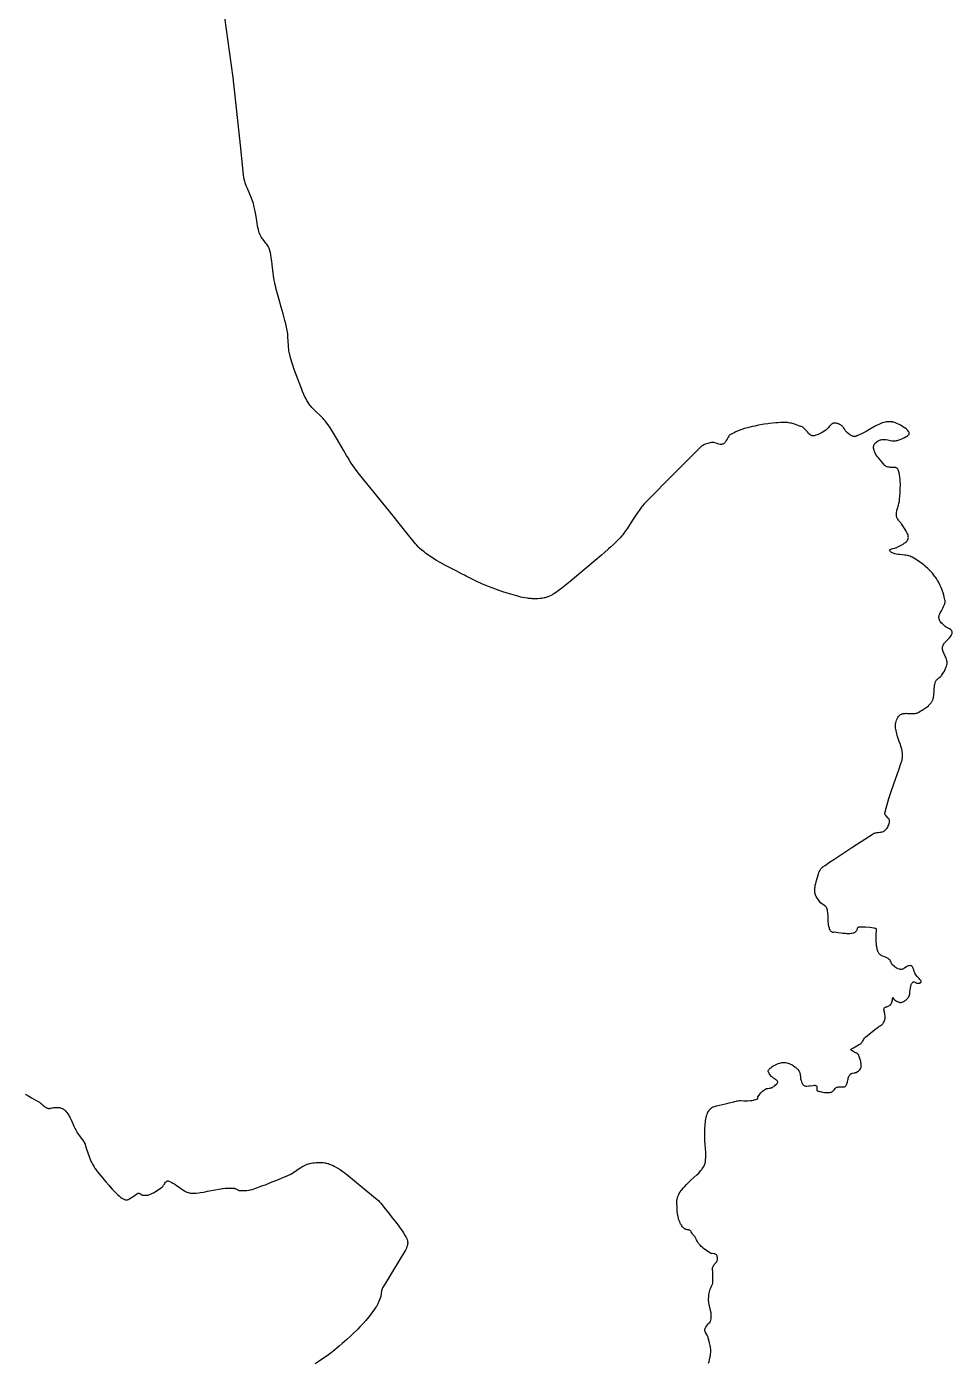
# Model space of a CAD drawing. Header units: millimetres. Extents: x 642261 to 742091, y 6812581 to 6930561.
# Drawn here: x 716161 to 716679, y 6837835 to 6838582 of the extents above; entities that cross this region are included whole.
import ezdxf

# ---------------------------------------------------------------- set-up
doc = ezdxf.new("R2010")
doc.units = ezdxf.units.MM
doc.layers.add('LimiteRegional', color=10, linetype='Continuous')

msp = doc.modelspace()

# ---------------------------------------------------------------- linework, layer by layer
at = {"layer": 'LimiteRegional', "color": 7, "linetype": 'Continuous'}
for points in [[(716542.473, 6837834.74), (716542.745, 6837835.646), (716543.24, 6837837.489), (716543.466, 6837838.4851), (716543.5601, 6837838.985), (716543.674, 6837839.738), (716543.776, 6837840.866), (716543.794, 6837841.616), (716543.785, 6837841.9901), (716543.75, 6837842.548), (716543.671, 6837843.266), (716543.601, 6837843.744), (716543.4269, 6837844.698), (716543.101, 6837846.125), (716542.339, 6837848.9541), (716542.227, 6837849.3), (716542.134, 6837849.529), (716541.915, 6837849.9821), (716541.664, 6837850.4301), (716541.135, 6837851.3142), (716540.776, 6837851.9691), (716540.587, 6837852.404), (716540.512, 6837852.62), (716540.433, 6837852.9459), (716540.398, 6837853.2711), (716540.399, 6837853.434), (716540.458, 6837853.8351), (716540.537, 6837854.099), (716540.606, 6837854.274), (716540.776, 6837854.621), (716540.929, 6837854.879), (716541.284, 6837855.389), (716542.486, 6837856.891), (716542.696, 6837857.1081), (716543.165, 6837857.474), (716543.361, 6837857.693), (716543.437, 6837857.827), (716543.656, 6837858.3789), (716543.768, 6837858.751), (716543.92, 6837859.501), (716543.964, 6837859.878), (716544.002, 6837860.634), (716543.985, 6837861.3901), (716543.862, 6837862.887), (716543.7971, 6837863.409), (716543.607, 6837864.453), (716542.855, 6837867.584), (716542.66, 6837868.6291), (716542.593, 6837869.1511), (716542.542, 6837869.9361), (716542.54, 6837870.5461), (716542.6, 6837871.7751), (716542.735, 6837873.0091), (716542.862, 6837873.831), (716543.1851, 6837875.466), (716543.278, 6837875.8171), (716543.536, 6837876.501), (716543.743, 6837876.9471), (716544.183, 6837877.8281), (716544.487, 6837878.4899), (716544.654, 6837878.938), (716544.721, 6837879.1651), (716544.799, 6837879.5111), (716544.851, 6837880.0421), (716544.856, 6837881.7591), (716544.804, 6837885.1921), (716544.738, 6837887.7671), (716544.767, 6837888.1271), (716544.821, 6837888.358), (716544.998, 6837888.8041), (716545.117, 6837889.0201), (716545.399, 6837889.44), (716545.723, 6837889.848), (716546.41, 6837890.648), (716546.871, 6837891.252), (716547.059, 6837891.5601), (716547.205, 6837891.876), (716547.26, 6837892.0371), (716547.408, 6837892.6561), (716547.458, 6837892.9921), (716547.488, 6837893.5101), (716547.451, 6837894.03), (716547.401, 6837894.2842), (716547.298, 6837894.611), (716547.229, 6837894.7681), (716547.102, 6837894.9921), (716546.855, 6837895.3011), (716546.632, 6837895.497), (716546.473, 6837895.603), (716546.136, 6837895.766), (716545.959, 6837895.8261), (716545.594, 6837895.9151), (716544.463, 6837896.068), (716543.918, 6837896.1769), (716543.661, 6837896.262), (716543.301, 6837896.4481), (716541.384, 6837897.731), (716540.436, 6837898.4041), (716539.512, 6837899.1131), (716539.062, 6837899.485), (716538.199, 6837900.2721), (716537.787, 6837900.689), (716537.2, 6837901.3501), (716536.949, 6837901.673), (716536.501, 6837902.3521), (716536.234, 6837902.8221), (716535.739, 6837903.783), (716535.37, 6837904.5), (716534.975, 6837905.1961), (716534.759, 6837905.53), (716534.403, 6837906.009), (716534.2319, 6837906.1991), (716533.86, 6837906.5571), (716533.593, 6837906.8311), (716533.486, 6837906.964), (716533.294, 6837907.249), (716532.799, 6837908.1751), (716532.524, 6837908.6161), (716532.364, 6837908.816), (716532.179, 6837908.984), (716532.042, 6837909.075), (716531.739, 6837909.2121), (716531.406, 6837909.3031), (716530.688, 6837909.4119), (716530.142, 6837909.4911), (716529.792, 6837909.573), (716529.624, 6837909.628), (716529.386, 6837909.7341), (716529.168, 6837909.8751), (716529.067, 6837909.9601), (716528.341, 6837910.677), (716528.001, 6837911.0491), (716527.525, 6837911.6291), (716527.094, 6837912.239), (716526.897, 6837912.556), (716526.542, 6837913.219), (716526.386, 6837913.565), (716526.18, 6837914.1051), (716525.901, 6837914.986), (716525.738, 6837915.5741), (716525.463, 6837916.75), (716525.349, 6837917.339), (716525.163, 6837918.516), (716525.026, 6837919.6941), (716524.958, 6837920.481), (716524.867, 6837922.0551), (716524.781, 6837924.014), (716524.779, 6837924.997), (716524.843, 6837925.9801), (716524.909, 6837926.47), (716525.042, 6837927.122), (716525.129, 6837927.447), (716525.289, 6837927.9321), (716525.603, 6837928.657), (716526.106, 6837929.58), (716526.463, 6837930.158), (716526.7111, 6837930.53), (716527.224, 6837931.2421), (716527.625, 6837931.7541), (716528.459, 6837932.735), (716529.034, 6837933.366), (716530.212, 6837934.611), (716531.107, 6837935.56), (716531.616, 6837936.0931), (716532.668, 6837937.11), (716535.922, 6837940.0341), (716536.981, 6837941.0601), (716537.496, 6837941.599), (716538.242, 6837942.45), (716538.757, 6837943.106), (716538.999, 6837943.444), (716539.341, 6837943.9631), (716539.801, 6837944.766), (716540.189, 6837945.596), (716540.354, 6837946.021), (716540.54, 6837946.5971), (716540.619, 6837946.8891), (716540.716, 6837947.332), (716540.817, 6837948.0061), (716540.869, 6837948.558), (716540.936, 6837949.6649), (716540.96, 6837950.772), (716540.954, 6837951.5091), (716540.898, 6837952.9831), (716540.807, 6837954.3571), (716540.596, 6837957.1041), (716540.473, 6837959.166), (716540.445, 6837959.9421), (716540.421, 6837961.495), (716540.427, 6837963.05), (716540.483, 6837966.16), (716540.543, 6837967.644), (716540.598, 6837968.383), (716540.715, 6837969.4881), (716540.876, 6837970.5911), (716540.973, 6837971.142), (716541.206, 6837972.2422), (716541.341, 6837972.792), (716541.57, 6837973.6171), (716541.833, 6837974.389), (716541.992, 6837974.775), (716542.264, 6837975.3431), (716542.576, 6837975.8901), (716542.747, 6837976.153), (716543.119, 6837976.649), (716543.319, 6837976.881), (716543.638, 6837977.2031), (716544.097, 6837977.5801), (716544.341, 6837977.7431), (716544.724, 6837977.9521), (716545.1289, 6837978.113), (716545.339, 6837978.176), (716546.962, 6837978.582), (716550.214, 6837979.339), (716552.649, 6837979.9141), (716553.948, 6837980.2371), (716556.545, 6837980.8911), (716558.498, 6837981.3651), (716558.912, 6837981.449), (716559.747, 6837981.5481), (716560.592, 6837981.5781), (716562.294, 6837981.532), (716563.572, 6837981.5081), (716564.2079, 6837981.53), (716565.924, 6837981.639), (716566.777, 6837981.724), (716567.625, 6837981.854), (716568.047, 6837981.942), (716568.886, 6837982.175), (716569.303, 6837982.324), (716569.9683, 6837982.6299), (716570.067, 6837982.7791), (716570.075, 6837982.9531), (716570.011, 6837983.3541), (716570.006, 6837983.5921), (716570.063, 6837983.753), (716570.762, 6837984.7042), (716571.131, 6837985.168), (716571.7149, 6837985.844), (716572.338, 6837986.4851), (716572.666, 6837986.7911), (716573.36, 6837987.3661), (716573.726, 6837987.634), (716574.302, 6837988.0071), (716574.581, 6837988.1512), (716574.772, 6837988.226), (716575.162, 6837988.3349), (716575.562, 6837988.403), (716576.379, 6837988.481), (716576.997, 6837988.5561), (716577.405, 6837988.6451), (716577.607, 6837988.707), (716577.906, 6837988.8281), (716578.2, 6837988.99), (716578.345, 6837989.088), (716579.465, 6837989.907), (716579.996, 6837990.3281), (716580.466, 6837990.7511), (716580.668, 6837990.962), (716580.897, 6837991.243), (716580.991, 6837991.3821), (716581.103, 6837991.589), (716581.203, 6837991.937), (716581.19, 6837992.145), (716581.103, 6837992.3661), (716580.91, 6837992.6399), (716580.754, 6837992.8039), (716580.367, 6837993.131), (716579.909, 6837993.456), (716578.898, 6837994.1091), (716578.1759, 6837994.603), (716577.863, 6837994.8521), (716577.6, 6837995.104), (716577.49, 6837995.231), (716576.773, 6837996.1611), (716576.41, 6837996.709), (716576.112, 6837997.2731), (716576.004, 6837997.553), (716575.917, 6837997.9151), (716575.903, 6837998.0891), (716575.922, 6837998.337), (716576.027, 6837998.623), (716576.18, 6837998.857), (716576.455, 6837999.204), (716576.764, 6837999.532), (716576.988, 6837999.74), (716577.472, 6838000.136), (716577.864, 6838000.4141), (716578.709, 6838000.93), (716579.6131, 6838001.4), (716580.2349, 6838001.6911), (716581.492, 6838002.2341), (716582.095, 6838002.465), (716582.397, 6838002.5651), (716582.851, 6838002.6921), (716583.531, 6838002.8281), (716584.208, 6838002.8921), (716584.545, 6838002.894), (716585.149, 6838002.858), (716585.551, 6838002.811), (716586.349, 6838002.662), (716586.747, 6838002.5611), (716587.54, 6838002.3052), (716588.328, 6838001.9811), (716588.852, 6838001.727), (716589.201, 6838001.5411), (716589.897, 6838001.1311), (716590.7831, 6838000.5251), (716591.188, 6838000.2061), (716591.749, 6837999.704), (716592.256, 6837999.166), (716592.49, 6837998.8821), (716592.92, 6837998.279), (716593.116, 6837997.9591), (716593.389, 6837997.453), (716593.519, 6837997.154), (716593.587, 6837996.95), (716593.688, 6837996.537), (716593.77, 6837995.904), (716593.836, 6837994.6161), (716593.899, 6837993.9771), (716593.956, 6837993.6621), (716594.086, 6837993.199), (716594.206, 6837992.846), (716594.437, 6837992.135), (716594.633, 6837991.613), (716594.8719, 6837991.117), (716595.016, 6837990.8831), (716595.239, 6837990.591), (716595.366, 6837990.4541), (716595.578, 6837990.262), (716595.951, 6837990.007), (716596.236, 6837989.869), (716596.427, 6837989.8031), (716596.808, 6837989.7221), (716596.999, 6837989.703), (716597.38, 6837989.697), (716598.524, 6837989.7701), (716599.269, 6837989.83), (716600.758, 6837990.046), (716601.503, 6837990.118), (716601.928, 6837990.1235), (716602.188, 6837990.0771), (716602.389, 6837990.0001), (716602.774, 6837989.7761), (716602.9585, 6837989.5775), (716603.072, 6837989.256), (716603.09, 6837988.955), (716603.0741, 6837988.7785), (716603.031, 6837988.299), (716602.993, 6837987.8201), (716603.0291, 6837987.4725), (716603.129, 6837987.245), (716603.3095, 6837987.0916), (716603.797, 6837986.886), (716604.0941, 6837986.78), (716604.691, 6837986.6011), (716605.5951, 6837986.402), (716606.2021, 6837986.3061), (716607.425, 6837986.174), (716608.47, 6837986.1), (716608.9959, 6837986.0831), (716609.782, 6837986.0951), (716610.5611, 6837986.166), (716610.946, 6837986.2291), (716611.274, 6837986.3281), (716611.478, 6837986.429), (716611.856, 6837986.7), (716612.204, 6837987.04), (716612.8531, 6837987.8241), (716613.342, 6837988.399), (716613.69, 6837988.727), (716613.875, 6837988.865), (716614.17, 6837989.029), (716614.489, 6837989.1321), (716614.6591, 6837989.1571), (716615.116, 6837989.186), (716616.033, 6837989.2021), (716616.72, 6837989.225), (716617.0141, 6837989.2389), (716617.601, 6837989.258), (716618.0399, 6837989.2911), (716618.478, 6837989.3641), (716618.696, 6837989.422), (716618.892, 6837989.5071), (716619.008, 6837989.5821), (716619.2111, 6837989.774), (716619.3, 6837989.8859), (716619.456, 6837990.136), (716619.5901, 6837990.4061), (716619.8241, 6837990.9571), (716619.939, 6837991.2491), (716620.119, 6837991.8421), (716620.213, 6837992.242), (716620.37, 6837993.048), (716620.488, 6837993.6521), (716620.632, 6837994.2501), (716620.721, 6837994.545), (716620.885, 6837994.9821), (716621.1061, 6837995.4611), (716621.233, 6837995.6901), (716621.455, 6837996.0131), (716621.725, 6837996.303), (716621.883, 6837996.432), (716622.091, 6837996.5691), (716622.235, 6837996.645), (716622.532, 6837996.7681), (716622.995, 6837996.893), (716623.95, 6837997.0531), (716624.4201, 6837997.1491), (716624.649, 6837997.2161), (716624.981, 6837997.3489), (716625.862, 6837997.7932), (716626.281, 6837998.057), (716626.684, 6837998.3831), (716626.879, 6837998.577), (716627.0729, 6837998.7991), (716627.398, 6837999.2611), (716627.6401, 6837999.7441), (716627.7571, 6838000.075), (716627.815, 6838000.3001), (716627.8831, 6838000.7571), (716627.9031, 6838001.2011), (716627.9, 6838001.498), (716627.861, 6838002.097), (716627.7291, 6838003.0011), (716627.599, 6838003.6021), (716627.5316, 6838003.846), (716627.269, 6838004.796), (716626.973, 6838005.7541), (716626.808, 6838006.2211), (716626.615, 6838006.674), (716626.504, 6838006.894), (716626.244, 6838007.318), (716626.092, 6838007.5201), (716625.833, 6838007.812), (716625.719, 6838007.9149), (716625.472, 6838008.074), (716625.207, 6838008.188), (716624.649, 6838008.3621), (716624.234, 6838008.5261), (716624.036, 6838008.643), (716623.667, 6838008.87), (716622.808, 6838009.343), (716622.43, 6838009.5811), (716622.278, 6838009.6991), (716622.107, 6838009.892), (716622.055, 6838010.042), (716622.099, 6838010.1776), (716622.218, 6838010.3101), (716622.486, 6838010.5201), (716623.497, 6838011.136), (716624.412, 6838011.6801), (716626.256, 6838012.68), (716627.156, 6838013.2132), (716627.593, 6838013.504), (716627.8431, 6838013.7021), (716627.995, 6838013.848), (716628.27, 6838014.1691), (716628.628, 6838014.7051), (716629.271, 6838015.8541), (716629.621, 6838016.403), (716629.818, 6838016.656), (716630.152, 6838017), (716630.926, 6838017.6701), (716632.503, 6838018.9781), (716634.114, 6838020.2471), (716635.202, 6838021.073), (716637.407, 6838022.687), (716637.764, 6838022.9189), (716638.504, 6838023.341), (716639.046, 6838023.7031), (716639.367, 6838023.974), (716639.568, 6838024.1661), (716639.938, 6838024.5751), (716640.108, 6838024.792), (716640.414, 6838025.249), (716640.68, 6838025.733), (716640.834, 6838026.0701), (716641.086, 6838026.774), (716641.144, 6838026.9931), (716641.221, 6838027.431), (716641.257, 6838027.8701), (716641.273, 6838028.7471), (716641.261, 6838029.066), (716641.163, 6838029.704), (716641.061, 6838030.1291), (716640.827, 6838030.9781), (716640.676, 6838031.614), (716640.612, 6838032.0381), (716640.596, 6838032.249), (716640.596, 6838032.567), (716640.68, 6838033.1016), (716640.815, 6838033.373), (716640.979, 6838033.559), (716641.109, 6838033.6691), (716641.398, 6838033.852), (716641.6341, 6838033.952), (716642.118, 6838034.074), (716642.473, 6838034.1861), (716643.352, 6838034.543), (716643.77, 6838034.763), (716644.03, 6838034.948), (716644.153, 6838035.056), (716644.327, 6838035.2421), (716644.525, 6838035.5101), (716644.637, 6838035.695), (716644.818, 6838036.074), (716645.013, 6838036.661), (716645.291, 6838037.852), (716645.35, 6838038.168), (716645.422, 6838038.828), (716645.476, 6838039.13), (716645.5668, 6838039.3073), (716645.686, 6838039.1991), (716645.828, 6838038.8681), (716645.957, 6838038.57), (716646.105, 6838038.2921), (716646.188, 6838038.178), (716646.323, 6838038.057), (716647.4669, 6838037.363), (716648.059, 6838037.0321), (716648.656, 6838036.7511), (716648.953, 6838036.638), (716649.3469, 6838036.526), (716649.543, 6838036.488), (716649.8331, 6838036.457), (716650.26, 6838036.4781), (716650.611, 6838036.5511), (716650.844, 6838036.62), (716651.307, 6838036.805), (716651.536, 6838036.919), (716651.992, 6838037.1861), (716652.442, 6838037.502), (716652.739, 6838037.736), (716653.321, 6838038.2541), (716653.726, 6838038.663), (716653.906, 6838038.869), (716654.151, 6838039.181), (716654.461, 6838039.6681), (716654.702, 6838040.1921), (716654.797, 6838040.4721), (716654.863, 6838040.71), (716654.963, 6838041.1891), (716655.032, 6838041.6711), (716655.131, 6838042.641), (716655.225, 6838043.368), (716655.294, 6838043.729), (716655.407, 6838044.3641), (716655.584, 6838045.6309), (716655.727, 6838046.2501), (716655.83, 6838046.5529), (716656.01, 6838046.9479), (716656.122, 6838047.1411), (716656.321, 6838047.425), (716656.699, 6838047.8361), (716656.9175, 6838047.9791), (716657.2551, 6838048.024), (716657.544, 6838047.9431), (716657.778, 6838047.825), (716658.253, 6838047.5301), (716658.611, 6838047.3311), (716658.789, 6838047.2611), (716659.055, 6838047.215), (716659.896, 6838047.179), (716660.318, 6838047.219), (716660.5989, 6838047.3031), (716660.738, 6838047.368), (716660.946, 6838047.499), (716661.124, 6838047.6681), (716661.216, 6838047.798), (716661.3105, 6838048.0261), (716661.31, 6838048.3106), (716661.14, 6838048.6581), (716661.018, 6838048.859), (716660.738, 6838049.258), (716660.249, 6838049.8501), (716659.167, 6838051.029), (716658.651, 6838051.6211), (716658.416, 6838051.9201), (716658.107, 6838052.373), (716657.948, 6838052.663), (716657.684, 6838053.2959), (716657.534, 6838053.7461), (716657.249, 6838054.6701), (716657.006, 6838055.351), (716656.81, 6838055.783), (716656.6979, 6838055.9891), (716656.508, 6838056.2821), (716656.288, 6838056.554), (716656.1225, 6838056.718), (716655.894, 6838056.876), (716655.69, 6838056.9601), (716655.545, 6838056.997), (716655.239, 6838057.032), (716654.998, 6838057.0271), (716654.502, 6838056.948), (716654.006, 6838056.8021), (716653.689, 6838056.6791), (716653.116, 6838056.407), (716652.768, 6838056.184), (716652.103, 6838055.651), (716651.751, 6838055.4072), (716651.562, 6838055.305), (716651.076, 6838055.094), (716650.824, 6838055.007), (716650.443, 6838054.914), (716650.068, 6838054.8801), (716649.885, 6838054.89), (716649.377, 6838054.977), (716649.043, 6838055.066), (716648.383, 6838055.31), (716648.059, 6838055.463), (716647.421, 6838055.8241), (716646.799, 6838056.2491), (716646.394, 6838056.562), (716645.61, 6838057.2451), (716645.399, 6838057.465), (716645.275, 6838057.622), (716645.059, 6838057.952), (716644.876, 6838058.299), (716644.564, 6838059.012), (716644.329, 6838059.534), (716644.049, 6838060.017), (716643.88, 6838060.235), (716643.575, 6838060.524), (716642.969, 6838060.9621), (716642.655, 6838061.163), (716642.165, 6838061.437), (716641.353, 6838061.83), (716640.865, 6838062.034), (716639.868, 6838062.3901), (716639.372, 6838062.591), (716639.127, 6838062.7081), (716638.808, 6838062.891), (716638.606, 6838063.03), (716638.229, 6838063.344), (716637.892, 6838063.703), (716637.692, 6838063.963), (716637.457, 6838064.333), (716637.355, 6838064.527), (716637.162, 6838064.9801), (716637.086, 6838065.2151), (716636.873, 6838066.0081), (716636.748, 6838066.538), (716636.541, 6838067.5971), (716636.456, 6838068.127), (716636.321, 6838069.1891), (716636.229, 6838070.252), (716636.189, 6838070.9631), (716636.153, 6838072.389), (716636.169, 6838074.448), (716636.2141, 6838075.0971), (716636.372, 6838076.3941), (716636.39, 6838077.0411), (716636.351, 6838077.41), (716636.232, 6838077.612), (716636.069, 6838077.7361), (716635.9421, 6838077.8001), (716635.68, 6838077.8861), (716635.085, 6838078.008), (716633.895, 6838078.193), (716632.704, 6838078.318), (716630.319, 6838078.4901), (716628.544, 6838078.6081), (716627.654, 6838078.6161), (716626.768, 6838078.551), (716626.327, 6838078.4821), (716626.0825, 6838078.3825), (716625.8211, 6838078.0986), (716625.671, 6838077.771), (716625.407, 6838076.8391), (716625.235, 6838076.406), (716625.119, 6838076.222), (716624.934, 6838076.0375), (716624.214, 6838075.593), (716623.859, 6838075.414), (716623.489, 6838075.2651), (716623.297, 6838075.204), (716622.537, 6838075.0061), (716622.155, 6838074.932), (716621.578, 6838074.876), (716620.369, 6838074.8659), (716619.764, 6838074.8801), (716618.857, 6838074.923), (716617.501, 6838075.04), (716616.584, 6838075.1601), (716614.756, 6838075.463), (716613.385, 6838075.6771), (716613.044, 6838075.6902), (716612.355, 6838075.638), (716612.011, 6838075.654), (716611.84, 6838075.69), (716611.585, 6838075.785), (716611.425, 6838075.868), (716611.129, 6838076.077), (716610.994, 6838076.2), (716610.75, 6838076.4771), (716610.539, 6838076.7871), (716610.418, 6838077.007), (716610.222, 6838077.464), (716610.07, 6838077.924), (716609.823, 6838078.846), (716609.641, 6838079.769), (716609.546, 6838080.3881), (716609.396, 6838081.6331), (716609.321, 6838082.766), (716609.295, 6838085.0401), (716609.238, 6838086.1761), (716609.177, 6838086.7421), (716609.049, 6838087.5731), (716608.965, 6838087.997), (716608.802, 6838088.623), (716608.582, 6838089.219), (716608.447, 6838089.5), (716608.236, 6838089.849), (716608.116, 6838090.012), (716607.918, 6838090.2382), (716607.575, 6838090.5319), (716605.184, 6838092.226), (716602.749, 6838095.772), (716602.574, 6838096.048), (716602.2869, 6838096.625), (716602.079, 6838097.232), (716601.98, 6838097.652), (716601.931, 6838097.9381), (716601.8689, 6838098.5211), (716601.853, 6838099.193), (716601.869, 6838099.649), (716601.96, 6838100.5711), (716602.029, 6838101.035), (716602.206, 6838101.963), (716602.417, 6838102.882), (716602.876, 6838104.648), (716603.517, 6838107.135), (716603.898, 6838108.38), (716604.199, 6838109.182), (716604.369, 6838109.571), (716604.65, 6838110.133), (716604.93, 6838110.609), (716605.083, 6838110.837), (716605.327, 6838111.1661), (716605.732, 6838111.627), (716606.188, 6838112.0441), (716606.436, 6838112.2341), (716607.665, 6838113.106), (716610.13, 6838114.7991), (716612.604, 6838116.4471), (716615.915, 6838118.6161), (716617.574, 6838119.706), (716623.196, 6838123.4001), (716634.461, 6838130.7301), (716634.686, 6838130.8631), (716635.151, 6838131.0781), (716635.635, 6838131.2341), (716635.966, 6838131.311), (716636.646, 6838131.419), (716637.342, 6838131.493), (716638.282, 6838131.591), (716638.753, 6838131.661), (716639.454, 6838131.818), (716639.8, 6838131.928), (716640.254, 6838132.118), (716640.478, 6838132.233), (716640.808, 6838132.4361), (716641.29, 6838132.812), (716641.829, 6838133.3511), (716642.144, 6838133.7271), (716642.336, 6838133.9851), (716642.674, 6838134.513), (716642.892, 6838134.9181), (716643.021, 6838135.1901), (716643.24, 6838135.739), (716643.332, 6838136.0141), (716643.482, 6838136.5611), (716643.59, 6838137.101), (716643.64, 6838137.4551), (716643.693, 6838138.139), (716643.687, 6838138.297), (716643.607, 6838138.609), (716643.451, 6838138.918), (716643.313, 6838139.123), (716642.974, 6838139.5291), (716641.786, 6838140.754), (716641.456, 6838141.173), (716641.324, 6838141.3851), (716641.192, 6838141.6731), (716641.148, 6838141.819), (716641.113, 6838142.04), (716641.1306, 6838142.3221), (716641.798, 6838145.0551), (716642.158, 6838146.4171), (716642.732, 6838148.468), (716643.344, 6838150.508), (716643.663, 6838151.5151), (716644.399, 6838153.7521), (716645.94, 6838158.211), (716649.094, 6838167.101), (716650.101, 6838170.0671), (716650.587, 6838171.552), (716650.675, 6838171.844), (716650.819, 6838172.431), (716650.921, 6838173.0241), (716650.967, 6838173.422), (716651.011, 6838174.2241), (716651.003, 6838174.8311), (716650.981, 6838175.2381), (716650.897, 6838176.0571), (716650.836, 6838176.4691), (716650.684, 6838177.2971), (716650.493, 6838178.13), (716650.348, 6838178.688), (716650.021, 6838179.8081), (716649.751, 6838180.6521), (716649.173, 6838182.3441), (716648.394, 6838184.603), (716648.032, 6838185.728), (716647.707, 6838186.85), (716647.563, 6838187.408), (716647.32, 6838188.519), (716647.225, 6838189.0711), (716647.12, 6838189.8951), (716647.065, 6838190.712), (716647.0591, 6838191.1181), (716647.084, 6838191.8351), (716647.116, 6838192.191), (716647.188, 6838192.7221), (716647.357, 6838193.5111), (716647.603, 6838194.29), (716647.756, 6838194.676), (716648.129, 6838195.438), (716648.349, 6838195.8161), (716648.724, 6838196.376), (716649.008, 6838196.7261), (716649.209, 6838196.933), (716649.64, 6838197.285), (716649.869, 6838197.4329), (716650.349, 6838197.676), (716650.858, 6838197.8571), (716651.212, 6838197.946), (716651.948, 6838198.061), (716652.521, 6838198.1011), (716652.912, 6838198.111), (716653.707, 6838198.097), (716656.134, 6838197.9741), (716656.929, 6838197.968), (716657.319, 6838197.9821), (716658.078, 6838198.0571), (716658.445, 6838198.122), (716658.978, 6838198.261), (716659.485, 6838198.458), (716659.728, 6838198.58), (716661.26, 6838199.4332), (716662.021, 6838199.8831), (716663.143, 6838200.597), (716664.23, 6838201.372), (716664.7549, 6838201.788), (716665.433, 6838202.374), (716665.761, 6838202.6831), (716666.237, 6838203.1661), (716666.9139, 6838203.9411), (716667.214, 6838204.347), (716667.3919, 6838204.628), (716667.699, 6838205.21), (716667.8289, 6838205.5111), (716668.049, 6838206.1301), (716668.22, 6838206.77), (716668.311, 6838207.2061), (716668.446, 6838208.0981), (716668.514, 6838208.7791), (716668.599, 6838210.1599), (716668.69, 6838211.9981), (716668.763, 6838212.8981), (716668.879, 6838213.774), (716668.958, 6838214.2009), (716669.168, 6838215.027), (716669.304, 6838215.424), (716669.553, 6838215.9981), (716669.861, 6838216.541), (716670.039, 6838216.8001), (716670.285, 6838217.0921), (716670.468, 6838217.2711), (716670.866, 6838217.6021), (716671.291, 6838217.9151), (716671.865, 6838218.3401), (716672.141, 6838218.57), (716672.524, 6838218.9521), (716672.697, 6838219.166), (716673.499, 6838220.311), (716673.87, 6838220.8911), (716674.385, 6838221.772), (716674.846, 6838222.6671), (716675.054, 6838223.121), (716675.425, 6838224.041), (716675.586, 6838224.5071), (716675.796, 6838225.2161), (716675.871, 6838225.56), (716675.902, 6838225.7901), (716675.925, 6838226.2521), (716675.918, 6838226.484), (716675.87, 6838226.949), (716675.781, 6838227.4162), (716675.702, 6838227.7281), (716675.503, 6838228.3541), (716675.325, 6838228.824), (716674.916, 6838229.7671), (716674.046, 6838231.653), (716673.672, 6838232.593), (716673.474, 6838233.216), (716673.395, 6838233.527), (716673.308, 6838233.991), (716673.261, 6838234.454), (716673.255, 6838234.6842), (716673.284, 6838235.069), (716673.334, 6838235.3251), (716673.503, 6838235.8361), (716673.619, 6838236.0911), (716673.903, 6838236.598), (716674.25, 6838237.1031), (716674.509, 6838237.4381), (716675.079, 6838238.1041), (716676.008, 6838239.09), (716677.234, 6838240.379), (716677.775, 6838241.011), (716678.23, 6838241.633), (716678.416, 6838241.94), (716678.633, 6838242.3951), (716678.754, 6838242.7951), (716678.787, 6838242.993), (716678.798, 6838243.2871), (716678.761, 6838243.578), (716678.722, 6838243.723), (716678.605, 6838244.0091), (716678.524, 6838244.151), (716678.375, 6838244.3621), (716678.041, 6838244.724), (716677.791, 6838244.937), (716677.244, 6838245.3141), (716675.449, 6838246.2921), (716674.889, 6838246.662), (716674.631, 6838246.8711), (716673.253, 6838248.0901), (716672.608, 6838248.753), (716672.216, 6838249.234), (716672.035, 6838249.491), (716671.784, 6838249.8981), (716671.588, 6838250.3049), (716671.491, 6838250.579), (716671.441, 6838250.762), (716671.372, 6838251.131), (716671.348, 6838251.4101), (716671.363, 6838251.972), (716671.453, 6838252.5391), (716671.55, 6838252.92), (716671.819, 6838253.688), (716672.073, 6838254.267), (716672.673, 6838255.433), (716673.536, 6838256.9941), (716673.938, 6838257.7741), (716674.289, 6838258.5501), (716674.437, 6838258.9371), (716674.599, 6838259.451), (716674.663, 6838259.706), (716674.734, 6838260.089), (716674.781, 6838260.6579), (716674.746, 6838261.2221), (716674.694, 6838261.5021), (716674.257, 6838263.308), (716674.016, 6838264.2051), (716673.62, 6838265.546), (716673.175, 6838266.878), (716672.932, 6838267.541), (716672.399, 6838268.861), (716672.107, 6838269.518), (716671.635, 6838270.499), (716670.9349, 6838271.8), (716670.553, 6838272.447), (716669.937, 6838273.4131), (716669.266, 6838274.3741), (716668.909, 6838274.8531), (716668.497, 6838275.382), (716667.663, 6838276.395), (716666.814, 6838277.35), (716666.2399, 6838277.9581), (716665.07, 6838279.108), (716664.174, 6838279.9181), (716663.568, 6838280.436), (716662.332, 6838281.425), (716661.702, 6838281.8981), (716660.419, 6838282.8091), (716659.103, 6838283.681), (716658.207, 6838284.246), (716656.368, 6838285.3499), (716655.984, 6838285.5591), (716655.724, 6838285.684), (716655.195, 6838285.9031), (716654.379, 6838286.1631), (716653.822, 6838286.297), (716652.684, 6838286.494), (716652.106, 6838286.565), (716650.935, 6838286.679), (716649.363, 6838286.823), (716648.578, 6838286.9181), (716647.412, 6838287.12), (716646.646, 6838287.311), (716646.268, 6838287.4271), (716645.707, 6838287.631), (716645.156, 6838287.8759), (716644.884, 6838288.015), (716644.621, 6838288.1832), (716644.262, 6838288.486), (716644.099, 6838288.655), (716643.895, 6838288.9141), (716643.82, 6838289.04), (716643.74, 6838289.3181), (716643.8494, 6838289.5224), (716644.11, 6838289.7031), (716644.362, 6838289.825), (716644.958, 6838290.0301), (716645.638, 6838290.2061), (716646.598, 6838290.441), (716647.071, 6838290.578), (716647.735, 6838290.8301), (716648.034, 6838290.9841), (716649.067, 6838291.549), (716650.537, 6838292.3281), (716651.265, 6838292.739), (716651.959, 6838293.1731), (716652.287, 6838293.4011), (716652.747, 6838293.7561), (716653.117, 6838294.0881), (716653.287, 6838294.2601), (716653.52, 6838294.5261), (716653.815, 6838294.9461), (716654.037, 6838295.393), (716654.118, 6838295.627), (716654.184, 6838295.8971), (716654.213, 6838296.08), (716654.2369, 6838296.453), (716654.196, 6838297.0251), (716654.121, 6838297.415), (716654.053, 6838297.677), (716653.874, 6838298.2081), (716653.616, 6838298.8131), (716653.416, 6838299.219), (716652.962, 6838300.0331), (716652.461, 6838300.8449), (716651.42, 6838302.4331), (716650.711, 6838303.563), (716650.394, 6838304.0461), (716650.158, 6838304.357), (716649.65, 6838304.9601), (716648.955, 6838305.757), (716648.628, 6838306.164), (716648.329, 6838306.583), (716648.195, 6838306.8), (716647.962, 6838307.249), (716647.866, 6838307.483), (716647.754, 6838307.848), (716647.677, 6838308.2091), (716647.591, 6838308.9341), (716647.585, 6838309.662), (716647.619, 6838310.149), (716647.657, 6838310.474), (716647.764, 6838311.125), (716647.867, 6838311.6151), (716648.119, 6838312.596), (716648.698, 6838314.5651), (716648.97, 6838315.5501), (716649.19, 6838316.5341), (716649.273, 6838317.026), (716649.351, 6838317.763), (716649.464, 6838319.387), (716649.612, 6838321.5641), (716649.674, 6838322.6571), (716649.74, 6838324.299), (716649.756, 6838325.12), (716649.745, 6838326.7641), (716649.713, 6838327.5851), (716649.627, 6838328.8151), (716649.507, 6838329.907), (716649.431, 6838330.452), (716649.293, 6838331.268), (716649.031, 6838332.488), (716648.697, 6838333.703), (716648.501, 6838334.3081), (716648.393, 6838334.5641), (716648.305, 6838334.7151), (716648.094, 6838334.9731), (716647.973, 6838335.0811), (716647.7, 6838335.2601), (716647.391, 6838335.3961), (716647.167, 6838335.4641), (716646.683, 6838335.559), (716646.293, 6838335.5991), (716645.462, 6838335.6301), (716644.301, 6838335.642), (716643.722, 6838335.669), (716643.159, 6838335.7301), (716642.886, 6838335.778), (716642.364, 6838335.9181), (716642.118, 6838336.0141), (716641.771, 6838336.196), (716641.455, 6838336.429), (716641.309, 6838336.5661), (716640.002, 6838337.9351), (716639.344, 6838338.651), (716638.377, 6838339.7541), (716637.462, 6838340.883), (716637.035, 6838341.4551), (716636.504, 6838342.22), (716636.259, 6838342.6041), (716635.919, 6838343.178), (716635.48, 6838344.037), (716635.17, 6838344.7941), (716635.047, 6838345.168), (716634.905, 6838345.7251), (716634.818, 6838346.275), (716634.796, 6838346.5461), (716634.799, 6838347.0811), (716634.825, 6838347.345), (716634.895, 6838347.7339), (716635.002, 6838348.068), (716635.105, 6838348.2891), (716635.379, 6838348.728), (716635.547, 6838348.943), (716635.935, 6838349.362), (716636.382, 6838349.7591), (716636.705, 6838350.0102), (716637.3939, 6838350.4661), (716637.792, 6838350.682), (716638.059, 6838350.803), (716638.596, 6838350.9941), (716638.866, 6838351.066), (716639.408, 6838351.167), (716639.953, 6838351.2161), (716640.318, 6838351.224), (716641.049, 6838351.1901), (716641.6, 6838351.129), (716642.706, 6838350.947), (716644.181, 6838350.6641), (716644.918, 6838350.544), (716645.652, 6838350.4611), (716646.019, 6838350.4391), (716646.748, 6838350.443), (716647.111, 6838350.474), (716647.654, 6838350.5632), (716648.193, 6838350.708), (716648.461, 6838350.805), (716650.614, 6838351.667), (716651.694, 6838352.144), (716652.7, 6838352.6481), (716653.157, 6838352.91), (716653.703, 6838353.267), (716653.944, 6838353.449), (716654.259, 6838353.726), (716654.512, 6838354.0071), (716654.613, 6838354.15), (716654.728, 6838354.4066), (716654.763, 6838354.752), (716654.743, 6838354.897), (716654.651, 6838355.1971), (716654.492, 6838355.51), (716654.353, 6838355.723), (716654.001, 6838356.161), (716653.503, 6838356.665), (716653.119, 6838357.0031), (716652.254, 6838357.6761), (716651.783, 6838358.0071), (716650.796, 6838358.6451), (716649.783, 6838359.237), (716649.117, 6838359.598), (716647.8651, 6838360.2139), (716647.491, 6838360.3751), (716646.733, 6838360.6491), (716645.963, 6838360.858), (716645.445, 6838360.964), (716645.098, 6838361.019), (716644.401, 6838361.0961), (716643.615, 6838361.13), (716643.091, 6838361.1221), (716642.05, 6838361.038), (716641.534, 6838360.9631), (716640.516, 6838360.7502), (716639.524, 6838360.4591), (716638.88, 6838360.224), (716638.46, 6838360.0499), (716637.646, 6838359.6651), (716636.861, 6838359.2501), (716635.309, 6838358.3881), (716632.217, 6838356.617), (716630.637, 6838355.76), (716628.036, 6838354.4061), (716626.731, 6838353.7691), (716625.426, 6838353.1951), (716624.773, 6838352.9401), (716624.609, 6838352.887), (716624.278, 6838352.8261), (716623.945, 6838352.822), (716623.722, 6838352.8481), (716623.274, 6838352.96), (716622.937, 6838353.091), (716622.711, 6838353.1961), (716622.261, 6838353.4462), (716621.586, 6838353.887), (716620.253, 6838354.8481), (716620.09, 6838354.9681), (716619.793, 6838355.226), (716619.528, 6838355.5021), (716619.367, 6838355.6961), (716619.074, 6838356.0981), (716618.682, 6838356.7269), (716618.176, 6838357.567), (716617.899, 6838357.9681), (716617.588, 6838358.3449), (716617.416, 6838358.522), (716617.131, 6838358.7691), (716616.525, 6838359.201), (716616.199, 6838359.4041), (716615.687, 6838359.687), (716615.157, 6838359.935), (716614.887, 6838360.0441), (716614.346, 6838360.227), (716614.076, 6838360.298), (716613.676, 6838360.378), (716613.157, 6838360.4271), (716612.906, 6838360.4241), (716612.544, 6838360.3851), (716612.201, 6838360.2991), (716612.039, 6838360.2371), (716611.876, 6838360.1611), (716611.562, 6838359.9761), (716611.26, 6838359.752), (716611.065, 6838359.5839), (716610.685, 6838359.213), (716610.129, 6838358.592), (716609.38, 6838357.726), (716608.99, 6838357.31), (716608.58, 6838356.924), (716608.365, 6838356.7471), (716608.03, 6838356.507), (716605.951, 6838355.186), (716604.862, 6838354.56), (716604.13, 6838354.1851), (716603.764, 6838354.015), (716603.219, 6838353.7872), (716602.5, 6838353.541), (716602.147, 6838353.446), (716601.624, 6838353.345), (716601.115, 6838353.296), (716600.866, 6838353.2929), (716600.602, 6838353.315), (716600.429, 6838353.348), (716600.091, 6838353.4541), (716599.926, 6838353.5261), (716599.601, 6838353.704), (716599.283, 6838353.923), (716599.075, 6838354.09), (716598.663, 6838354.4641), (716598.357, 6838354.7741), (716597.748, 6838355.4481), (716596.924, 6838356.3931), (716596.5, 6838356.856), (716595.839, 6838357.5041), (716595.377, 6838357.885), (716595.139, 6838358.056), (716594.77, 6838358.283), (716594.387, 6838358.4691), (716594.19, 6838358.5461), (716591.522, 6838359.477), (716590.172, 6838359.9), (716588.814, 6838360.263), (716588.133, 6838360.413), (716587.222, 6838360.5751), (716586.766, 6838360.638), (716586.081, 6838360.705), (716585.052, 6838360.7421), (716582.759, 6838360.69), (716581.228, 6838360.609), (716580.206, 6838360.536), (716578.161, 6838360.346), (716576.625, 6838360.1661), (716575.6021, 6838360.0301), (716573.553, 6838359.7191), (716572.5289, 6838359.5461), (716570.482, 6838359.1641), (716568.437, 6838358.741), (716567.074, 6838358.437), (716564.354, 6838357.7821), (716563.276, 6838357.49), (716562.566, 6838357.2761), (716561.165, 6838356.8081), (716560.474, 6838356.554), (716559.1079, 6838356.014), (716557.762, 6838355.434), (716556.874, 6838355.0289), (716555.119, 6838354.1831), (716554.886, 6838354.053), (716554.46, 6838353.737), (716554.082, 6838353.358), (716553.852, 6838353.0761), (716553.432, 6838352.4589), (716552.86, 6838351.456), (716552.358, 6838350.5591), (716552.092, 6838350.133), (716551.655, 6838349.545), (716551.329, 6838349.201), (716551.154, 6838349.0461), (716550.872, 6838348.84), (716550.567, 6838348.6671), (716550.404, 6838348.594), (716550.18, 6838348.516), (716549.724, 6838348.43), (716549.258, 6838348.423), (716548.943, 6838348.4561), (716548.303, 6838348.5922), (716547.329, 6838348.9091), (716546.023, 6838349.3599), (716545.378, 6838349.5211), (716544.953, 6838349.5821), (716544.742, 6838349.594), (716544.43, 6838349.5861), (716543.969, 6838349.508), (716542.097, 6838349.014), (716541.153, 6838348.727), (716540.233, 6838348.385), (716539.79, 6838348.1861), (716539.2239, 6838347.885), (716538.953, 6838347.7171), (716538.564, 6838347.443), (716538.199, 6838347.1371), (716538.027, 6838346.9721), (716523.332, 6838332.1981), (716507.614, 6838316.381), (716506.929, 6838315.668), (716506.485, 6838315.1821), (716505.6249, 6838314.185), (716505.209, 6838313.675), (716504.4, 6838312.6361), (716503.618, 6838311.572), (716503.11, 6838310.8519), (716502.12, 6838309.39), (716501.395, 6838308.278), (716499.97, 6838306.0331), (716498.07, 6838303.0391), (716497.095, 6838301.5621), (716496.091, 6838300.1101), (716495.5741, 6838299.3971), (716494.505, 6838298.0001), (716493.949, 6838297.3191), (716493.087, 6838296.322), (716492.185, 6838295.3591), (716491.718, 6838294.8911), (716489.268, 6838292.5401), (716487.612, 6838291.003), (716486.498, 6838289.9891), (716484.252, 6838287.9861), (716482.553, 6838286.502), (716479.122, 6838283.568), (716468.704, 6838274.848), (716465.034, 6838271.7681), (716463.192, 6838270.2591), (716461.324, 6838268.777), (716460.376, 6838268.0471), (716458.438, 6838266.615), (716457.446, 6838265.913), (716455.921, 6838264.8801), (716455.2729, 6838264.4771), (716454.832, 6838264.228), (716453.929, 6838263.7781), (716453.467, 6838263.5751), (716452.5269, 6838263.215), (716451.565, 6838262.9101), (716450.912, 6838262.7381), (716450.473, 6838262.636), (716449.586, 6838262.462), (716449.082, 6838262.381), (716448.065, 6838262.2541), (716447.039, 6838262.173), (716446.351, 6838262.1431), (716444.969, 6838262.136), (716443.93, 6838262.1751), (716443.238, 6838262.221), (716441.859, 6838262.356), (716441.173, 6838262.4441), (716439.813, 6838262.656), (716438.475, 6838262.912), (716437.598, 6838263.105), (716435.887, 6838263.5341), (716433.203, 6838264.287), (716431.864, 6838264.6821), (716429.86, 6838265.298), (716426.866, 6838266.2781), (716423.884, 6838267.3251), (716422.399, 6838267.874), (716419.437, 6838269.0271), (716417.962, 6838269.63), (716415.756, 6838270.569), (716412.827, 6838271.8881), (716411.368, 6838272.5771), (716409.187, 6838273.6461), (716407.015, 6838274.761), (716405.932, 6838275.336), (716404.42, 6838276.137), (716401.381, 6838277.7071), (716397.333, 6838279.778), (716395.328, 6838280.8249), (716392.364, 6838282.436), (716390.429, 6838283.5521), (716389.476, 6838284.125), (716388.069, 6838285.009), (716386.689, 6838285.9231), (716386.011, 6838286.393), (716384.826, 6838287.2521), (716384.244, 6838287.693), (716383.385, 6838288.3711), (716382.13, 6838289.4261), (716380.917, 6838290.529), (716380.327, 6838291.1001), (716379.184, 6838292.284), (716378.631, 6838292.8981), (716377.826, 6838293.848), (716373.887, 6838298.717), (716368.672, 6838305.225), (716366.055, 6838308.4721), (716347.2549, 6838331.6361), (716346.482, 6838332.6151), (716345.977, 6838333.2761), (716344.992, 6838334.615), (716343.5699, 6838336.6641), (716342.654, 6838338.0531), (716342.056, 6838338.9891), (716340.885, 6838340.877), (716340.025, 6838342.307), (716338.34, 6838345.191), (716335.013, 6838350.987), (716333.321, 6838353.861), (716332.7206, 6838354.8345), (716331.575, 6838356.6921), (716330.6731, 6838358.0871), (716329.276, 6838360.144), (716328.932, 6838360.619), (716328.2021, 6838361.5371), (716327.426, 6838362.4181), (716326.887, 6838362.9891), (716325.771, 6838364.102), (716322.328, 6838367.375), (716321.224, 6838368.505), (716320.694, 6838369.0871), (716320.0151, 6838369.8871), (716319.689, 6838370.2981), (716319.221, 6838370.9312), (716318.5701, 6838371.9221), (716317.8801, 6838373.1072), (716317.444, 6838373.906), (716316.625, 6838375.5271), (716316.2389, 6838376.3461), (716315.5041, 6838378.0031), (716314.8101, 6838379.6801), (716313.492, 6838383.0781), (716311.702, 6838387.873), (716310.848, 6838390.2751), (716310.038, 6838392.687), (716309.654, 6838393.8991), (716308.933, 6838396.3391), (716308.601, 6838397.568), (716308.14, 6838399.425), (716308.0311, 6838399.9231), (716307.846, 6838400.9251), (716307.703, 6838401.9331), (716307.627, 6838402.609), (716307.51, 6838403.965), (716307.391, 6838406.0071), (716307.244, 6838408.73), (716307.136, 6838410.0851), (716306.9811, 6838411.4321), (716306.88, 6838412.1011), (716306.694, 6838413.099), (716306.0609, 6838415.905), (716305.6, 6838417.77), (716304.606, 6838421.486), (716303.5531, 6838425.191), (716302.129, 6838430.127), (716301.437, 6838432.5971), (716300.7751, 6838435.0711), (716300.46, 6838436.3111), (716300.01, 6838438.1731), (716299.8571, 6838438.8581), (716299.5851, 6838440.235), (716299.353, 6838441.6221), (716299.216, 6838442.5502), (716298.975, 6838444.4151), (716298.659, 6838447.2241), (716298.23, 6838450.9681), (716297.97, 6838452.83), (716297.6539, 6838454.6799), (716297.4699, 6838455.599), (716297.155, 6838456.969), (716297.039, 6838457.377), (716296.95, 6838457.6441), (716296.742, 6838458.166), (716296.3661, 6838458.9231), (716296.0801, 6838459.4131), (716295.4411, 6838460.365), (716295.0961, 6838460.831), (716294.3771, 6838461.751), (716293.407, 6838462.9741), (716292.94, 6838463.5921), (716292.291, 6838464.5421), (716291.906, 6838465.194), (716291.7321, 6838465.5281), (716291.497, 6838466.0401), (716291.2981, 6838466.566), (716291.213, 6838466.8361), (716291.045, 6838467.426), (716290.739, 6838468.6161), (716290.4681, 6838469.8171), (716290.304, 6838470.623), (716290.006, 6838472.2441), (716289.604, 6838474.691), (716289.074, 6838477.954), (716288.776, 6838479.5741), (716288.436, 6838481.1811), (716288.245, 6838481.978), (716287.928, 6838483.1621), (716287.75, 6838483.7561), (716287.353, 6838484.935), (716286.912, 6838486.1051), (716285.944, 6838488.426), (716284.606, 6838491.514), (716283.9781, 6838493.0671), (716283.4141, 6838494.6341), (716283.164, 6838495.4251), (716282.8721, 6838496.4879), (716282.745, 6838497.024), (716282.5841, 6838497.834), (716282.4101, 6838499.065), (716280.855, 6838514.037), (716277.634, 6838545.0771), (716277.071, 6838550.1522), (716276.663, 6838553.5312), (716275.783, 6838560.2811), (716274.843, 6838567.0241), (716272.891, 6838580.502), (716271.936, 6838587.2441)], [(716160.242, 6837985.188), (716161.812, 6837984.3511), (716163.867, 6837983.209), (716167.923, 6837980.8651), (716168.284, 6837980.635), (716168.961, 6837980.1121), (716169.39, 6837979.7311), (716170.235, 6837978.9441), (716170.888, 6837978.377), (716171.348, 6837978.0321), (716171.589, 6837977.8731), (716171.966, 6837977.6571), (716172.366, 6837977.471), (716172.576, 6837977.3911), (716172.924, 6837977.2921), (716173.156, 6837977.2499), (716173.621, 6837977.216), (716173.854, 6837977.221), (716174.321, 6837977.2641), (716174.788, 6837977.3411), (716175.724, 6837977.5401), (716176.425, 6837977.6721), (716176.775, 6837977.716), (716177.3, 6837977.7361), (716178.712, 6837977.708), (716179.417, 6837977.649), (716179.887, 6837977.569), (716180.122, 6837977.514), (716180.474, 6837977.4081), (716181.008, 6837977.194), (716181.346, 6837977.024), (716181.563, 6837976.9001), (716181.979, 6837976.6251), (716182.276, 6837976.398), (716182.832, 6837975.8979), (716183.34, 6837975.3431), (716183.654, 6837974.9489), (716184.226, 6837974.1141), (716184.663, 6837973.387), (716184.937, 6837972.896), (716185.453, 6837971.904), (716186.166, 6837970.395), (716187.503, 6837967.3671), (716188.2, 6837965.878), (716188.572, 6837965.1471), (716189.172, 6837964.073), (716189.492, 6837963.562), (716190.187, 6837962.567), (716190.7112, 6837961.8764), (716191.682, 6837960.63), (716192.414, 6837959.649), (716193.088, 6837958.6361), (716193.394, 6837958.112), (716193.8, 6837957.296), (716193.929, 6837956.9852), (716194.152, 6837956.3531), (716194.34, 6837955.7081), (716194.671, 6837954.402), (716194.939, 6837953.4291), (716195.097, 6837952.9501), (716196.213, 6837949.8391), (716196.8261, 6837948.3041), (716197.281, 6837947.2959), (716197.527, 6837946.798), (716197.921, 6837946.0602), (716198.6411, 6837944.8501), (716199.148, 6837944.0681), (716199.497, 6837943.5561), (716200.218, 6837942.5532), (716200.777, 6837941.815), (716201.931, 6837940.3671), (716203.6305, 6837938.3421), (716205.528, 6837936.0811), (716207.0619, 6837934.2559), (716207.835, 6837933.366), (716209.013, 6837932.057), (716210.228, 6837930.778), (716210.853, 6837930.148), (716211.8742, 6837929.1702), (716212.15, 6837928.906), (716212.825, 6837928.2931), (716213.676, 6837927.5563), (716213.8388, 6837927.4153), (716214.387, 6837927.0001), (716214.666, 6837926.8261), (716215.105, 6837926.591), (716215.562, 6837926.394), (716215.795, 6837926.3132), (716216.265, 6837926.187), (716216.5, 6837926.1451), (716216.849, 6837926.11), (716217.304, 6837926.12), (716217.524, 6837926.151), (716217.8441, 6837926.234), (716218.146, 6837926.3621), (716218.29, 6837926.4441), (716220.662, 6837927.9682), (716221.2761, 6837928.3731), (716222.499, 6837929.1921), (716223.423, 6837929.7891), (716223.657, 6837929.8776), (716223.958, 6837929.867), (716224.081, 6837929.8301), (716224.331, 6837929.712), (716224.5849, 6837929.5529), (716225.103, 6837929.187), (716225.4969, 6837928.9431), (716225.695, 6837928.853), (716225.991, 6837928.7801), (716227.013, 6837928.683), (716227.537, 6837928.6521), (716228.324, 6837928.66), (716228.8411, 6837928.72), (716229.095, 6837928.7711), (716229.469, 6837928.8781), (716229.89, 6837929.03), (716230.713, 6837929.3661), (716231.516, 6837929.7441), (716232.043, 6837930.016), (716233.087, 6837930.6061), (716234.387, 6837931.421), (716235.223, 6837931.9921), (716235.769, 6837932.384), (716236.841, 6837933.1911), (716237.078, 6837933.3951), (716237.222, 6837933.5431), (716237.4851, 6837933.8611), (716237.722, 6837934.2031), (716238.1601, 6837934.927), (716238.4991, 6837935.4722), (716238.884, 6837935.9911), (716239.105, 6837936.2311), (716239.4851, 6837936.5581), (716239.718, 6837936.6891), (716239.843, 6837936.7311), (716240.033, 6837936.7619), (716240.2591, 6837936.7351), (716240.722, 6837936.552), (716241.561, 6837936.1751), (716242.3931, 6837935.7531), (716242.9421, 6837935.4511), (716244.0221, 6837934.8021), (716245.014, 6837934.128), (716246.914, 6837932.7191), (716247.9001, 6837932.038), (716248.42, 6837931.7171), (716249.463, 6837931.122), (716249.994, 6837930.844), (716250.801, 6837930.4661), (716251.6221, 6837930.1491), (716252.037, 6837930.019), (716252.595, 6837929.8801), (716252.877, 6837929.827), (716253.301, 6837929.7701), (716253.942, 6837929.7381), (716254.637, 6837929.7521), (716256.033, 6837929.847), (716257.431, 6837930.0101), (716258.3619, 6837930.1471), (716260.2149, 6837930.455), (716262.338, 6837930.851), (716266.574, 6837931.7111), (716268.695, 6837932.1181), (716269.7579, 6837932.303), (716270.5421, 6837932.4191), (716271.068, 6837932.482), (716272.127, 6837932.5751), (716273.7211, 6837932.643), (716274.783, 6837932.649), (716276.885, 6837932.584), (716277.183, 6837932.5511), (716277.3801, 6837932.5111), (716277.7681, 6837932.395), (716278.153, 6837932.242), (716278.913, 6837931.8791), (716279.4811, 6837931.6091), (716280.054, 6837931.3921), (716280.343, 6837931.3172), (716280.782, 6837931.2631), (716281.822, 6837931.2511), (716282.3491, 6837931.2611), (716283.145, 6837931.2971), (716284.347, 6837931.4012), (716285.5499, 6837931.5691), (716286.1481, 6837931.6781), (716287.331, 6837931.9501), (716287.914, 6837932.1131), (716288.774, 6837932.3951), (716292.7161, 6837933.8321), (716294.672, 6837934.5691), (716297.599, 6837935.708), (716301.9211, 6837937.4511), (716304.0721, 6837938.3411), (716304.9876, 6837938.7281), (716307.287, 6837939.7001), (716308.038, 6837940.0461), (716308.526, 6837940.297), (716309.476, 6837940.837), (716310.4, 6837941.42), (716312.215, 6837942.657), (716313.587, 6837943.596), (716314.527, 6837944.2031), (716315.007, 6837944.4961), (716315.746, 6837944.916), (716316.511, 6837945.31), (716316.903, 6837945.495), (716317.584, 6837945.782), (716318.04, 6837945.9511), (716318.958, 6837946.239), (716319.419, 6837946.36), (716320.346, 6837946.5611), (716321.276, 6837946.7121), (716321.897, 6837946.7901), (716323.138, 6837946.8991), (716324.77, 6837946.9681), (716325.592, 6837946.9651), (716326.828, 6837946.9), (716327.652, 6837946.8101), (716328.063, 6837946.7491), (716328.679, 6837946.636), (716329.497, 6837946.4411), (716329.903, 6837946.324), (716330.511, 6837946.122), (716331.414, 6837945.755), (716332.482, 6837945.251), (716333.173, 6837944.9051), (716334.511, 6837944.185), (716335.1599, 6837943.8091), (716336.422, 6837943.0282), (716337.644, 6837942.2011), (716338.44, 6837941.624), (716338.965, 6837941.2271), (716340.001, 6837940.4021), (716346.698, 6837934.894), (716357.15, 6837926.3061), (716357.864, 6837925.6722), (716358.314, 6837925.224), (716359.167, 6837924.278), (716359.969, 6837923.283), (716361.507, 6837921.2221), (716362.68, 6837919.693), (716365.812, 6837915.783), (716367.343, 6837913.8261), (716368.852, 6837911.8401), (716369.601, 6837910.8291), (716371.085, 6837908.7561), (716371.821, 6837907.6889), (716372.921, 6837906.043), (716373.275, 6837905.454), (716373.436, 6837905.149), (716373.653, 6837904.683), (716373.921, 6837903.966), (716374.112, 6837903.2391), (716374.1759, 6837902.875), (716374.227, 6837902.392), (716374.236, 6837902.1521), (716374.23, 6837901.795), (716374.172, 6837901.2691), (716374.089, 6837900.8391), (716373.857, 6837899.9711), (716373.547, 6837899.106), (716373.387, 6837898.7281), (716373.027, 6837897.9921), (716372.727, 6837897.4631), (716369.466, 6837892.085), (716365.206, 6837885.0411), (716364.09, 6837883.2181), (716361.835, 6837879.586), (716360.165, 6837876.8461), (716359.998, 6837876.5301), (716359.905, 6837876.312), (716359.757, 6837875.863), (716359.61, 6837875.16), (716359.443, 6837873.703), (716359.347, 6837872.975), (716359.28, 6837872.6171), (716359.141, 6837872.092), (716358.53, 6837870.2441), (716358.196, 6837869.333), (716357.8259, 6837868.4351), (716357.623, 6837867.992), (716357.175, 6837867.1209), (716356.927, 6837866.694), (716356.52, 6837866.065), (716355.763, 6837864.9871), (716354.21, 6837862.884), (716352.607, 6837860.847), (716351.512, 6837859.524), (716350.7709, 6837858.6561), (716349.263, 6837856.9529), (716347.527, 6837855.0861), (716346.349, 6837853.8669), (716345.554, 6837853.0649), (716343.942, 6837851.485), (716342.716, 6837850.3191), (716340.223, 6837848.029), (716337.679, 6837845.784), (716335.959, 6837844.308), (716332.467, 6837841.3862), (716331.409, 6837840.5412), (716330.692, 6837839.995), (716329.235, 6837838.9381), (716327.755, 6837837.914), (716324.769, 6837835.913), (716322.546, 6837834.3951)]]:
    msp.add_lwpolyline(points, dxfattribs=at)

doc.saveas('drawing.dxf')
